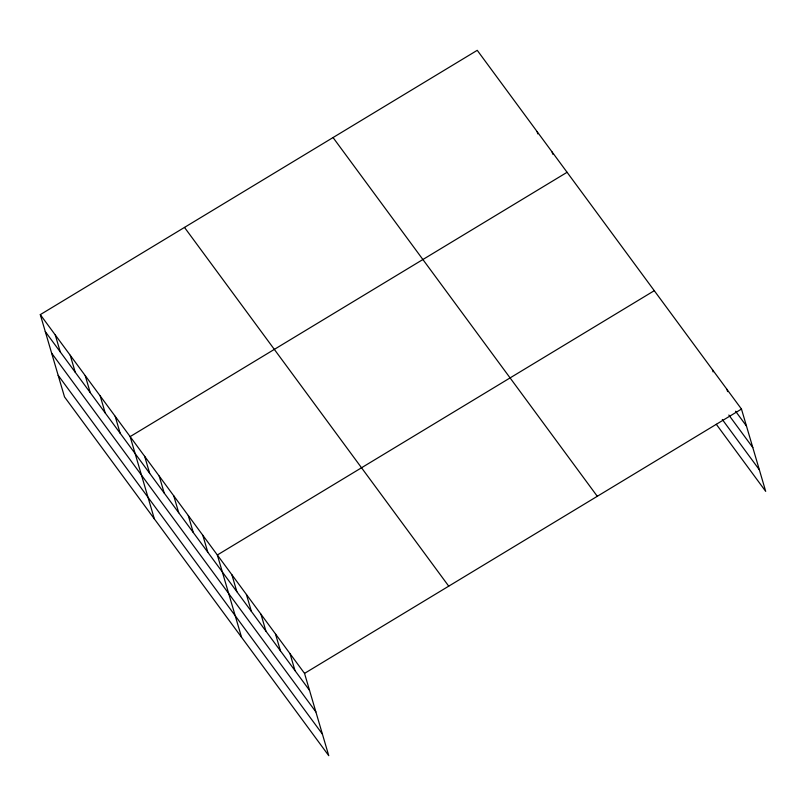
<?xml version="1.0" encoding="UTF-8"?>
<svg xmlns="http://www.w3.org/2000/svg" width="806" height="806" viewBox="0 0 806 806"><rect width="100%" height="100%" fill="white"/><g stroke="black" fill="none" stroke-linecap="round" stroke-linejoin="round"><path stroke-width="1.21" d="M40.3 314.632L304.537 673.383L328.757 755.675L64.52 396.925L40.3 314.632L477.243 50.325L741.48 409.075L765.7 491.368L716.292 424.278M567.081 172.293L130.139 436.61L154.359 518.903M654.281 290.684L217.338 554.991L241.558 637.294M304.537 673.383L741.48 409.075M735.566 411.231L746.467 426.031M728.836 415.04L752.814 447.592M722.297 419.493L759.353 469.807M333.049 137.544L597.286 496.295M184.493 227.413L448.73 586.163M45.287 331.588L309.524 690.339M51.634 353.149L315.871 711.9M58.173 375.364L322.41 734.115M726.941 389.348L727.617 391.605M712.413 369.611L713.078 371.868M552.11 151.971L552.775 154.228M537.139 131.64L537.803 133.897M290.009 653.656L294.996 670.612M275.471 633.919L280.458 650.875M260.942 614.192L265.93 631.148M246.404 594.455L251.391 611.422M231.876 574.728L236.863 591.685M202.81 535.265L207.797 552.221M188.272 515.538L193.269 532.494M173.743 495.801L178.731 512.757M159.205 476.074L164.202 493.03M144.677 456.337L149.664 473.293M115.167 416.279L120.154 433.235M100.196 395.948L105.183 412.904M85.224 375.616L90.212 392.572M70.243 355.285L75.24 372.251M55.271 334.964L60.269 351.92"/></g></svg>
